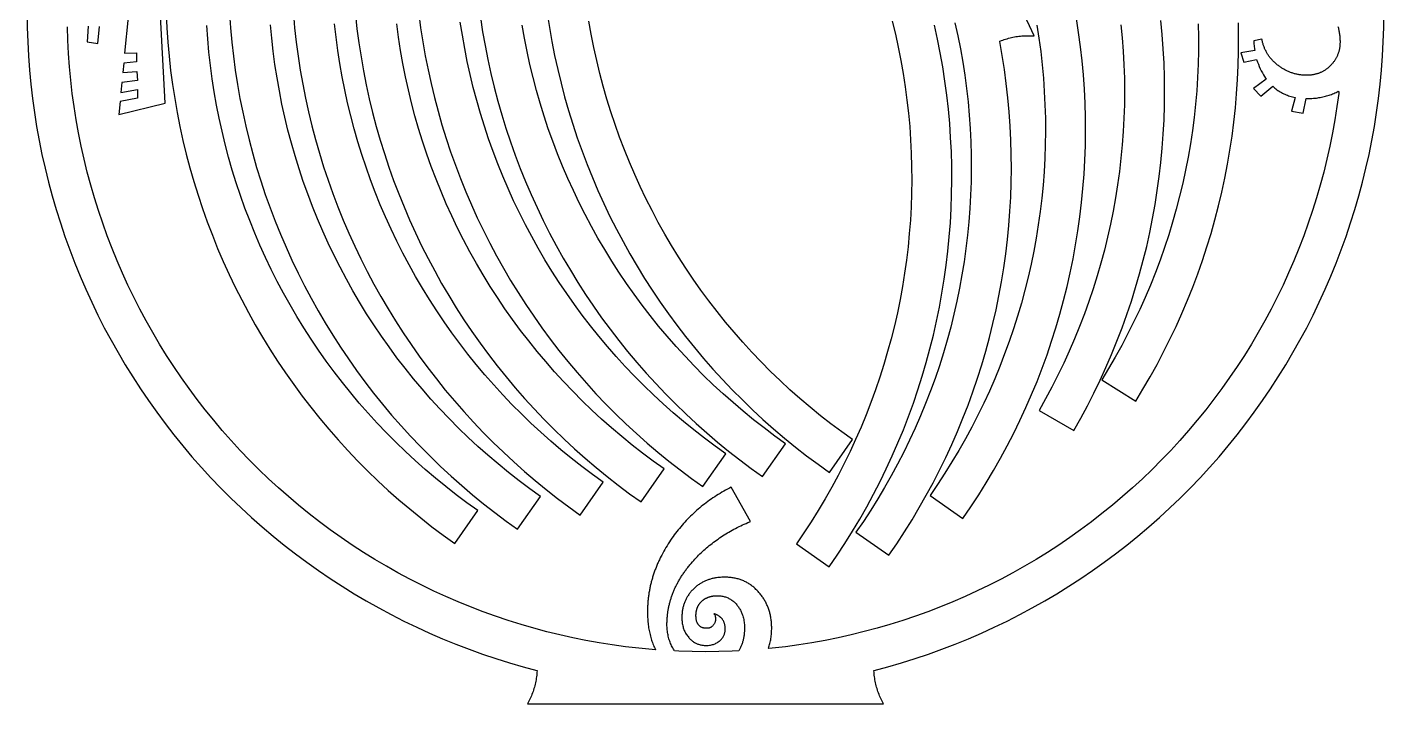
# Model space of a CAD drawing. Extents: x 1.4 to 96.9, y 3.4 to 99.8.
# Drawn here: x 1.4 to 96.9, y 3.4 to 51.1 of the extents above; entities that cross this region are included whole.
import ezdxf

# ---------------------------------------------------------------- set-up
doc = ezdxf.new("R2010")
doc.units = 0
doc.layers.add('Calque_1', color=7, linetype='CONTINUOUS')

msp = doc.modelspace()

# ---------------------------------------------------------------- linework, layer by layer
at = {"layer": 'Calque_1', "color": 7}
for points in [[(66.740811, 51.369972), (66.942854, 50.451197), (67.125593, 49.528424), (67.288881, 48.60195), (67.432801, 47.672307), (67.557167, 46.7398), (67.662072, 45.80495), (67.747343, 44.868105), (67.813095, 43.92975), (67.858897, 42.9901), (67.885143, 42.049704), (67.89186, 41.109066), (67.878652, 40.168422), (67.845889, 39.228278), (67.793413, 38.289051), (67.721062, 37.351026), (67.629205, 36.414745), (67.517944, 35.480711), (67.387129, 34.549197), (67.236617, 33.620522), (67.066758, 32.695251), (66.877712, 31.773764), (66.669293, 30.856427), (66.441608, 29.943658), (66.195098, 29.035893), (65.929273, 28.133453), (65.644928, 27.236678), (65.341813, 26.346112), (65.020063, 25.462118), (64.679824, 24.585068), (64.32121, 23.715329), (63.944762, 22.853146), (63.550092, 21.999303), (63.137802, 21.153734), (62.707808, 20.317046), (62.260297, 19.489619), (61.795668, 18.67164), (61.314025, 17.863488), (60.815474, 17.065818), (60.300322, 16.278794), (59.776893, 15.514042), (62.087444, 13.894112), (62.087444, 13.894112), (62.644345, 14.707448), (63.191816, 15.544107), (63.721691, 16.391863), (64.233569, 17.250863), (64.727463, 18.12015), (65.203056, 18.999605), (65.660036, 19.888743), (66.09822, 20.787486), (66.517579, 21.695217), (66.918112, 22.611268), (67.299182, 23.535689), (67.660746, 24.467844), (68.0027, 25.407345), (68.32488, 26.353836), (68.627176, 27.306949), (68.90917, 28.266129), (69.171399, 29.231047), (69.413439, 30.201191), (69.634899, 31.176054), (69.835875, 32.15545), (70.016297, 33.138839), (70.176325, 34.125883), (70.315368, 35.115916), (70.433768, 36.108743), (70.53151, 37.103873), (70.608187, 38.100749), (70.663971, 39.099006), (70.698786, 40.098171), (70.712756, 41.097907), (70.705842, 42.097772), (70.67793, 43.097195), (70.628936, 44.095759), (70.559289, 45.093203), (70.468665, 46.088931), (70.357235, 47.082511), (70.224898, 48.073509), (70.072083, 49.06167), (69.898491, 50.046321), (69.895951, 50.061561), (69.910542, 50.067347), (70.009044, 50.107202), (70.108547, 50.144904), (70.20875, 50.180461), (70.309799, 50.214162), (70.4113, 50.245593), (70.51371, 50.275099), (70.616558, 50.302333), (70.719792, 50.327367), (70.823763, 50.35017), (70.928089, 50.370857), (71.033107, 50.389371), (71.13824, 50.405627), (71.2435, 50.419653), (71.349387, 50.431761), (71.455178, 50.4413), (71.561342, 50.448637), (71.667601, 50.453802), (71.773968, 50.456794), (71.880417, 50.45764), (71.986688, 50.456229), (72.093034, 50.452532), (72.199469, 50.446662), (72.305426, 50.438534), (72.305426, 50.438534), (61.711295, 73.157697)], [(8.548515, 51.766121), (8.299595, 49.224707), (9.145697, 49.247567), (9.145697, 48.619902), (8.245126, 48.52056), (8.183037, 47.862136), (9.16884, 47.938618), (9.21456, 47.310956), (8.105144, 47.173231), (8.050957, 46.469087), (9.21456, 46.668054), (9.21456, 46.063251), (7.988586, 45.833805), (7.903073, 44.922791), (11.154273, 45.708498), (10.45662, 58.885736)], [(1.448086, 52.02968), (1.458528, 51.029905), (1.489855, 50.030565), (1.542348, 49.032113), (1.615444, 48.034966), (1.709706, 47.039568), (1.824571, 46.046372), (1.96032, 45.055772), (2.116671, 44.068251), (2.293624, 43.084226), (2.49118, 42.104125), (2.709337, 41.12837), (2.947815, 40.157413), (3.206613, 39.191648), (3.485731, 38.2315), (3.784604, 37.27742), (4.103515, 36.32983), (4.442182, 35.389099), (4.800604, 34.455677), (5.178217, 33.52996), (5.575304, 32.612371), (5.991582, 31.703277), (6.426768, 30.803101), (6.880582, 29.912266), (7.353022, 29.031112), (7.843806, 28.160033), (8.352935, 27.299453), (8.879844, 26.449682), (9.424251, 25.611171), (9.986437, 24.784232), (10.565557, 23.969231), (11.161611, 23.166534), (11.774315, 22.376594), (12.403671, 21.599636), (13.049113, 20.835943), (13.710077, 20.085796), (14.386846, 19.349761), (15.078855, 18.628119), (15.785822, 17.921152), (16.507464, 17.229143), (17.2435, 16.552374), (17.993646, 15.89141), (18.75734, 15.245968), (19.534297, 14.616601), (20.324237, 14.003896), (21.126934, 13.407843), (21.941935, 12.828723), (22.768874, 12.266536), (23.607385, 11.72213), (24.457156, 11.195221), (25.317736, 10.686092), (26.188815, 10.195307), (27.069969, 9.722867), (27.960804, 9.269054), (28.860979, 8.833867), (29.770073, 8.41759), (30.687662, 8.020503), (31.613379, 7.64289), (32.546801, 7.284467), (33.487532, 6.945801), (34.435121, 6.62689), (35.389202, 6.328016), (36.34935, 6.048898), (37.315115, 5.790101), (37.330072, 5.786432), (37.329508, 5.77091), (37.323948, 5.664794), (37.316159, 5.558678), (37.30614, 5.452845), (37.29392, 5.347012), (37.27947, 5.241743), (37.262819, 5.136474), (37.243995, 5.03177), (37.222969, 4.92763), (37.199742, 4.823772), (37.17437, 4.720478), (37.146825, 4.617467), (37.117164, 4.515303), (37.085329, 4.413985), (37.051406, 4.31295), (37.015366, 4.213043), (36.977238, 4.113701), (36.937021, 4.015205), (36.894773, 3.917556), (36.850492, 3.820754), (36.804179, 3.725081), (36.755891, 3.630254), (36.705599, 3.536274), (36.653388, 3.443705), (36.653388, 3.443705), (61.721213, 3.443705), (61.721213, 3.443705), (61.669001, 3.536274), (61.618709, 3.630254), (61.570421, 3.725081), (61.524109, 3.820754), (61.479828, 3.917556), (61.437579, 4.015205), (61.397363, 4.113701), (61.359234, 4.213043), (61.323195, 4.31295), (61.289271, 4.413985), (61.257437, 4.515303), (61.227775, 4.617467), (61.20023, 4.720478), (61.174859, 4.823772), (61.151632, 4.92763), (61.130606, 5.03177), (61.111782, 5.136474), (61.095131, 5.241743), (61.080681, 5.347012), (61.068461, 5.452845), (61.058442, 5.558678), (61.050653, 5.664794), (61.045093, 5.77091), (61.044528, 5.786432), (61.059486, 5.790101), (62.025251, 6.048898), (62.985399, 6.328016), (63.939479, 6.62689), (64.887069, 6.945801), (65.8278, 7.284467), (66.761222, 7.64289), (67.686939, 8.020503), (68.604528, 8.41759), (69.513622, 8.833867), (70.413798, 9.269054), (71.304633, 9.722867), (72.185787, 10.195307), (73.056866, 10.686092), (73.917446, 11.195221), (74.767217, 11.72213), (75.605727, 12.266536), (76.432667, 12.828723), (77.247668, 13.407843), (78.050365, 14.003896), (78.840305, 14.616601), (79.617262, 15.245968), (80.380956, 15.89141), (81.131102, 16.552374), (81.867138, 17.229143), (82.58878, 17.921152), (83.295747, 18.628119), (83.987756, 19.349761), (84.664525, 20.085796), (85.325489, 20.835943), (85.970931, 21.599636), (86.600287, 22.376594), (87.212991, 23.166534), (87.809045, 23.969231), (88.388165, 24.784232), (88.950351, 25.611171), (89.494758, 26.449682), (90.021667, 27.299453), (90.530796, 28.160033), (91.02158, 29.031112), (91.49402, 29.912266), (91.947833, 30.803101), (92.38302, 31.703277), (92.799298, 32.612371), (93.196385, 33.52996), (93.573998, 34.455677), (93.93242, 35.389099), (94.271087, 36.32983), (94.589998, 37.27742), (94.888871, 38.2315), (95.167989, 39.191648), (95.426787, 40.157413), (95.665265, 41.12837), (95.883422, 42.104125), (96.080978, 43.084226), (96.257931, 44.068251), (96.414282, 45.055772), (96.550031, 46.046372), (96.664896, 47.039568), (96.759158, 48.034966), (96.832253, 49.032113), (96.884747, 50.030565), (96.916073, 51.029905), (96.926516, 52.02968)], [(11.2257, 51.999832), (11.274683, 51.001265), (11.34433, 50.003824), (11.434964, 49.008102), (11.546403, 48.014519), (11.678735, 47.023515), (11.83155, 46.035368), (12.005145, 45.050717), (12.199354, 44.069938), (12.414008, 43.093421), (12.649176, 42.121657), (12.904682, 41.155037), (13.180314, 40.19396), (13.475934, 39.238796), (13.791578, 38.29012), (14.126831, 37.348147), (14.481991, 36.413523), (14.85638, 35.48644), (15.250323, 34.567494), (15.663401, 33.657022), (15.663401, 33.657022), (16.095392, 32.755331), (16.54613, 31.862856), (17.015653, 30.98013), (17.503325, 30.107307), (18.009422, 29.245003), (18.533251, 28.393374), (19.074915, 27.552967), (19.633977, 26.724061), (20.210223, 25.906997), (20.803475, 25.10226), (21.413552, 24.310085), (22.04001, 23.530844), (22.682745, 22.765003), (23.341494, 22.012756), (24.015572, 21.27437), (24.705064, 20.550348), (25.409579, 19.840884), (26.128908, 19.146414), (26.86237, 18.466998), (27.610036, 17.803211), (28.371602, 17.155305), (29.146345, 16.523263), (29.934126, 15.907688), (30.734694, 15.308759), (31.536335, 14.735049), (33.155032, 17.046859), (32.401502, 17.58614), (31.648284, 18.149712), (30.907039, 18.728889), (30.177971, 19.323446), (29.461722, 19.933207), (28.75819, 20.557737), (28.067823, 21.196849), (27.39124, 21.850388), (26.728416, 22.517914), (26.079712, 23.199187), (25.445326, 23.893866), (24.825653, 24.601662), (24.220885, 25.322238), (23.631461, 26.055383), (23.057508, 26.800718), (22.499225, 27.557892), (21.957048, 28.326637), (21.43085, 29.106474), (20.92134, 29.897249), (20.428456, 30.698512), (19.952328, 31.50987), (19.493417, 32.33104), (19.051882, 33.161697), (18.627647, 34.001342), (18.221155, 34.84971), (17.832556, 35.706427), (17.462048, 36.571102), (17.109529, 37.443273), (16.775439, 38.322661), (16.459953, 39.208929), (16.162968, 40.101535), (15.884692, 41.000134), (15.625542, 41.904495), (15.385171, 42.81399), (15.164008, 43.728345), (14.961974, 44.647117), (14.779236, 45.569896), (14.615949, 46.496364), (14.472053, 47.426018), (14.347679, 48.358517), (14.242769, 49.293358), (14.157481, 50.230197), (14.091721, 51.168575)], [(15.693539, 51.99907), (15.763186, 51.001629), (15.85382, 50.005907), (15.965259, 49.012324), (16.097591, 48.02132), (16.250406, 47.033173), (16.424002, 46.048522), (16.61821, 45.067743), (16.832864, 44.091226), (17.068032, 43.119462), (17.323538, 42.152842), (17.59917, 41.191766), (17.894791, 40.236601), (18.210434, 39.287925), (18.545687, 38.345952), (18.900847, 37.411328), (19.275236, 36.484245), (19.669179, 35.565299), (20.082257, 34.654827), (20.082257, 34.654827), (20.514248, 33.753136), (20.964986, 32.860661), (21.434509, 31.977935), (21.922181, 31.105112), (22.428278, 30.242808), (22.952107, 29.39118), (23.493771, 28.550773), (24.052833, 27.721866), (24.629079, 26.904802), (25.222331, 26.100065), (25.832408, 25.30789), (26.458866, 24.528649), (27.101601, 23.762808), (27.76035, 23.010561), (28.434428, 22.272175), (29.123919, 21.548153), (29.828436, 20.838689), (30.547764, 20.144219), (31.281226, 19.464803), (32.028892, 18.801016), (32.790457, 18.15311), (33.5652, 17.521068), (34.352981, 16.905493), (35.153549, 16.306564), (35.95519, 15.732852), (37.573887, 18.044664), (36.820356, 18.583945), (36.067139, 19.147518), (35.325894, 19.726694), (34.596826, 20.321252), (33.880577, 20.931012), (33.177045, 21.555542), (32.486679, 22.194654), (31.810096, 22.848193), (31.147272, 23.515719), (30.498567, 24.196992), (29.864183, 24.891671), (29.24451, 25.599468), (28.639742, 26.320043), (28.050317, 27.053189), (27.476364, 27.798523), (26.918081, 28.555697), (26.375904, 29.324442), (25.849706, 30.104279), (25.340196, 30.895054), (24.847312, 31.696317), (24.371184, 32.507675), (23.912273, 33.328846), (23.470738, 34.159502), (23.046503, 34.999147), (22.640011, 35.847515), (22.251412, 36.704232), (21.880904, 37.568907), (21.528386, 38.441078), (21.194295, 39.320466), (20.878809, 40.206734), (20.581824, 41.099341), (20.303548, 41.997939), (20.044398, 42.9023), (19.804027, 43.811795), (19.582864, 44.72615), (19.38083, 45.644922), (19.198092, 46.567701), (19.034805, 47.494169), (18.890909, 48.423823), (18.766535, 49.356322), (18.661625, 50.291163), (18.576337, 51.228003)], [(20.182042, 51.999434), (20.272676, 51.003712), (20.384115, 50.010129), (20.516447, 49.019125), (20.669262, 48.030978), (20.842858, 47.046327), (21.037066, 46.065549), (21.25172, 45.089031), (21.486888, 44.117267), (21.742394, 43.150647), (22.018026, 42.189571), (22.313647, 41.234406), (22.62929, 40.285731), (22.964543, 39.343757), (23.319703, 38.409133), (23.694093, 37.48205), (24.088035, 36.563104), (24.501113, 35.652632), (24.501113, 35.652632), (24.933104, 34.750941), (25.383842, 33.858467), (25.853365, 32.97574), (26.341037, 32.102917), (26.847134, 31.240613), (27.370963, 30.388985), (27.912628, 29.548578), (28.47169, 28.719671), (29.047934, 27.902607), (29.641188, 27.09787), (30.251265, 26.305695), (30.877722, 25.526454), (31.520457, 24.760613), (32.179206, 24.008366), (32.853283, 23.26998), (33.542774, 22.545959), (34.247291, 21.836494), (34.966619, 21.142024), (35.700081, 20.462608), (36.447747, 19.798822), (37.209312, 19.150916), (37.984055, 18.518873), (38.771836, 17.903299), (39.572404, 17.304369), (40.374045, 16.730657), (41.992742, 19.042469), (41.239211, 19.58175), (40.485994, 20.145323), (39.744749, 20.724499), (39.015681, 21.319057), (38.299432, 21.928818), (37.5959, 22.553347), (36.905534, 23.192459), (36.228951, 23.845998), (35.566127, 24.513524), (34.917422, 25.194798), (34.283038, 25.889476), (33.663365, 26.597273), (33.058597, 27.317848), (32.469173, 28.050994), (31.89522, 28.796328), (31.336937, 29.553502), (30.79476, 30.322248), (30.268562, 31.102084), (29.759052, 31.892859), (29.266168, 32.694122), (28.790039, 33.50548), (28.331129, 34.326651), (27.889594, 35.157307), (27.46536, 35.996952), (27.058867, 36.84532), (26.670268, 37.702037), (26.29976, 38.566712), (25.947242, 39.438883), (25.613151, 40.318271), (25.297665, 41.204539), (25.00068, 42.097146), (24.722404, 42.995744), (24.463254, 43.900105), (24.222883, 44.8096), (24.00172, 45.723955), (23.799686, 46.642727), (23.616949, 47.565506), (23.453661, 48.491974), (23.309765, 49.421628), (23.185391, 50.354127), (23.080481, 51.288968)], [(24.548988, 51.930248), (24.660427, 50.936665), (24.792759, 49.945661), (24.945575, 48.957514), (25.11917, 47.972863), (25.313378, 46.992084), (25.528032, 46.015567), (25.763201, 45.043803), (26.018706, 44.077183), (26.294338, 43.116106), (26.589959, 42.160942), (26.905602, 41.212266), (27.240856, 40.270293), (27.596015, 39.335669), (27.970406, 38.408586), (28.364349, 37.489639), (28.777427, 36.579168), (28.777427, 36.579168), (29.209419, 35.677476), (29.660156, 34.785002), (30.129678, 33.902276), (30.617349, 33.029453), (31.123447, 32.167148), (31.647277, 31.31552), (32.18894, 30.475113), (32.748003, 29.646207), (33.324247, 28.829142), (33.917501, 28.024406), (34.527577, 27.23223), (35.154035, 26.452989), (35.79677, 25.687148), (36.455519, 24.934902), (37.129596, 24.196515), (37.819087, 23.472494), (38.523604, 22.76303), (39.242932, 22.06856), (39.976394, 21.389144), (40.72406, 20.725357), (41.485625, 20.077451), (42.260368, 19.445409), (43.048149, 18.829834), (43.848717, 18.230905), (44.650358, 17.657192), (46.269055, 19.969004), (45.515524, 20.508286), (44.762307, 21.071858), (44.021062, 21.651035), (43.291994, 22.245592), (42.575745, 22.855353), (41.872213, 23.479883), (41.181847, 24.118995), (40.505264, 24.772534), (39.84244, 25.44006), (39.193735, 26.121333), (38.559351, 26.816012), (37.939678, 27.523808), (37.33491, 28.244384), (36.745486, 28.977529), (36.171533, 29.722864), (35.61325, 30.480038), (35.071073, 31.248783), (34.544875, 32.02862), (34.035365, 32.819395), (33.542481, 33.620658), (33.066352, 34.432016), (32.607442, 35.253186), (32.165908, 36.083842), (31.741672, 36.923487), (31.335178, 37.771856), (30.946581, 38.628573), (30.576074, 39.493248), (30.223556, 40.365419), (29.889464, 41.244806), (29.573979, 42.131074), (29.276994, 43.023681), (28.998717, 43.92228), (28.739567, 44.826641), (28.499195, 45.736136), (28.278034, 46.650491), (28.075999, 47.569262), (27.893261, 48.492042), (27.729974, 49.418509), (27.586078, 50.348164), (27.461704, 51.280662)], [(29.008016, 52.005742), (29.140348, 51.014739), (29.293165, 50.026591), (29.46676, 49.04194), (29.660969, 48.061162), (29.875621, 47.084645), (30.110788, 46.11288), (30.366295, 45.14626), (30.641928, 44.185184), (30.937547, 43.23002), (31.25319, 42.281344), (31.588445, 41.339371), (31.943604, 40.404747), (32.317995, 39.477663), (32.711938, 38.558717), (33.125009, 37.648245), (33.125009, 37.648245), (33.557001, 36.746554), (34.007738, 35.85408), (34.47726, 34.971354), (34.964932, 34.09853), (35.471029, 33.236226), (35.994859, 32.384598), (36.536523, 31.544191), (37.095585, 30.715284), (37.671829, 29.89822), (38.265083, 29.093483), (38.87516, 28.301308), (39.501617, 27.522067), (40.144353, 26.756226), (40.803102, 26.003979), (41.477178, 25.265593), (42.16667, 24.541572), (42.871187, 23.832107), (43.590515, 23.137637), (44.323976, 22.458221), (45.071642, 21.794435), (45.833208, 21.146529), (46.60795, 20.514486), (47.395731, 19.898912), (48.1963, 19.299982), (48.997941, 18.72627), (50.616637, 21.038082), (49.863107, 21.577363), (49.10989, 22.140936), (48.368644, 22.720112), (47.639577, 23.31467), (46.923328, 23.924431), (46.219796, 24.54896), (45.529429, 25.188072), (44.852847, 25.841611), (44.190023, 26.509137), (43.541318, 27.190411), (42.906933, 27.885089), (42.287261, 28.592886), (41.682492, 29.313461), (41.093068, 30.046607), (40.519116, 30.791942), (39.960832, 31.549116), (39.418655, 32.317861), (38.892457, 33.097697), (38.382948, 33.888472), (37.890063, 34.689735), (37.413935, 35.501093), (36.955024, 36.322264), (36.513491, 37.15292), (36.089254, 37.992565), (35.682761, 38.840933), (35.294164, 39.69765), (34.923657, 40.562325), (34.571138, 41.434496), (34.237047, 42.313884), (33.921562, 43.200152), (33.624576, 44.092759), (33.3463, 44.991357), (33.087149, 45.895719), (32.846778, 46.805214), (32.625617, 47.719568), (32.423583, 48.63834), (32.240844, 49.561119), (32.077558, 50.487587), (31.933662, 51.417241)], [(33.345388, 51.727454), (33.498206, 50.739307), (33.671801, 49.754656), (33.866009, 48.773877), (34.080662, 47.79736), (34.315829, 46.825596), (34.571336, 45.858976), (34.846968, 44.897899), (35.142588, 43.942735), (35.458231, 42.994059), (35.793485, 42.052086), (36.148645, 41.117462), (36.523035, 40.190379), (36.916978, 39.271432), (37.33005, 38.360961), (37.33005, 38.360961), (37.762042, 37.459269), (38.212779, 36.566795), (38.682301, 35.684069), (39.169972, 34.811246), (39.67607, 33.948941), (40.1999, 33.097313), (40.741563, 32.256906), (41.300626, 31.428), (41.87687, 30.610936), (42.470124, 29.806199), (43.080201, 29.014023), (43.706658, 28.234782), (44.349393, 27.468941), (45.008142, 26.716695), (45.682219, 25.978309), (46.37171, 25.254287), (47.076227, 24.544823), (47.795555, 23.850353), (48.529017, 23.170937), (49.276683, 22.50715), (50.038248, 21.859244), (50.812991, 21.227202), (51.600772, 20.611627), (52.40134, 20.012698), (53.202981, 19.438985), (54.821678, 21.750797), (54.068147, 22.290079), (53.31493, 22.853651), (52.573685, 23.432828), (51.844617, 24.027385), (51.128368, 24.637146), (50.424836, 25.261676), (49.73447, 25.900788), (49.057887, 26.554327), (48.395063, 27.221853), (47.746358, 27.903126), (47.111974, 28.597805), (46.492301, 29.305601), (45.887533, 30.026177), (45.298109, 30.759322), (44.724156, 31.504657), (44.165873, 32.261831), (43.623696, 33.030576), (43.097498, 33.810413), (42.587988, 34.601188), (42.095104, 35.402451), (41.618975, 36.213809), (41.160065, 37.034979), (40.718531, 37.865636), (40.294295, 38.705281), (39.887802, 39.553649), (39.499204, 40.410366), (39.128697, 41.275041), (38.776179, 42.147212), (38.442087, 43.026599), (38.126602, 43.912868), (37.829617, 44.805474), (37.55134, 45.704073), (37.29219, 46.608434), (37.051818, 47.517929), (36.830658, 48.432284), (36.628623, 49.351056), (36.445884, 50.273835), (36.282599, 51.200303)], [(38.049333, 52.012541), (38.20215, 51.024393), (38.375745, 50.039743), (38.569954, 49.058964), (38.784606, 48.082447), (39.019774, 47.110682), (39.275281, 46.144063), (39.550913, 45.182986), (39.846532, 44.227822), (40.162175, 43.279146), (40.49743, 42.337173), (40.85259, 41.402549), (41.22698, 40.475466), (41.620923, 39.556519), (42.033994, 38.646048), (42.033994, 38.646048), (42.465986, 37.744356), (42.916723, 36.851882), (43.386245, 35.969156), (43.873917, 35.096333), (44.380015, 34.234028), (44.903844, 33.3824), (45.445508, 32.541993), (46.00457, 31.713087), (46.580814, 30.896022), (47.174068, 30.091285), (47.784145, 29.29911), (48.410602, 28.519869), (49.053338, 27.754028), (49.712087, 27.001782), (50.386163, 26.263395), (51.075655, 25.539374), (51.780172, 24.82991), (52.4995, 24.13544), (53.232962, 23.456024), (53.980628, 22.792237), (54.742193, 22.144331), (55.516935, 21.512289), (56.304716, 20.896714), (57.105285, 20.297785), (57.906926, 19.724072), (59.525622, 22.035884), (58.772092, 22.575166), (58.018875, 23.138738), (57.277629, 23.717915), (56.548562, 24.312472), (55.832313, 24.922233), (55.128781, 25.546763), (54.438415, 26.185875), (53.761832, 26.839414), (53.099008, 27.50694), (52.450303, 28.188213), (51.815918, 28.882892), (51.196246, 29.590688), (50.591477, 30.311263), (50.002053, 31.044409), (49.428101, 31.789744), (48.869817, 32.546918), (48.32764, 33.315663), (47.801443, 34.095499), (47.291933, 34.886275), (46.799048, 35.687538), (46.32292, 36.498895), (45.86401, 37.320066), (45.422476, 38.150722), (44.998239, 38.990367), (44.591746, 39.838736), (44.203149, 40.695452), (43.832642, 41.560128), (43.480124, 42.432299), (43.146032, 43.311686), (42.830547, 44.197954), (42.533562, 45.090561), (42.255285, 45.989159), (41.996134, 46.893521), (41.755763, 47.803016), (41.534602, 48.717371), (41.332568, 49.636142), (41.149829, 50.558921), (40.986543, 51.485389)], [(72.507599, 51.201183), (72.651493, 50.271526), (72.77586, 49.339016), (72.880765, 48.404172), (72.966044, 47.467341), (73.031821, 46.528974), (73.077626, 45.589321), (73.103844, 44.64892), (73.110561, 43.708296), (73.097353, 42.767638), (73.064601, 41.827511), (73.012119, 40.888269), (72.939772, 39.950247), (72.847914, 39.013984), (72.736656, 38.079947), (72.605844, 37.148421), (72.455329, 36.219744), (72.285479, 35.294489), (72.096427, 34.373), (71.888006, 33.455651), (71.660317, 32.542882), (71.413785, 31.635134), (71.147957, 30.732683), (70.86361, 29.835919), (70.560492, 28.94535), (70.238741, 28.061357), (69.898497, 27.184309), (69.539886, 26.314562), (69.163449, 25.452393), (68.768778, 24.598535), (68.356488, 23.752975), (67.926478, 22.916276), (67.478981, 22.088855), (67.014347, 21.270884), (66.532698, 20.46273), (66.03415, 19.66506), (65.519004, 18.878026), (64.995555, 18.113278), (67.308324, 16.494967), (67.308324, 16.494967), (67.865219, 17.308304), (68.412699, 18.14498), (68.94256, 18.99275), (69.454432, 19.851744), (69.948338, 20.721036), (70.423916, 21.600475), (70.880896, 22.489624), (71.319077, 23.388372), (71.738434, 24.296098), (72.138952, 25.212174), (72.520008, 26.136596), (72.881569, 27.06875), (73.223526, 28.008257), (73.545731, 28.954734), (73.848031, 29.90783), (74.130027, 30.86703), (74.392257, 31.831936), (74.634293, 32.802081), (74.855745, 33.776961), (75.056723, 34.756348), (75.237142, 35.73974), (75.397171, 36.72679), (75.536199, 37.716814), (75.654614, 38.709649), (75.752328, 39.704765), (75.829005, 40.701647), (75.884797, 41.699907), (75.919609, 42.699061), (75.933579, 43.69883), (75.926665, 44.698665), (75.898753, 45.698107), (75.849762, 46.696662), (75.780118, 47.69412), (75.689488, 48.689834), (75.578061, 49.683423), (75.445716, 50.674412), (75.292915, 51.662577)], [(93.686726, 51.112955), (93.705353, 51.051588), (93.72285, 50.989245), (93.739219, 50.92592), (93.754177, 50.861613), (93.768006, 50.796324), (93.780706, 50.730053), (93.792277, 50.662805), (93.802437, 50.594569), (93.811468, 50.525357), (93.81937, 50.455165), (93.825862, 50.383989), (93.831224, 50.31183), (93.835457, 50.238695), (93.838562, 50.164578), (93.840255, 50.089476), (93.840819, 50.013394), (93.840537, 49.961624), (93.839126, 49.910279), (93.836586, 49.859366), (93.833482, 49.808876), (93.829248, 49.758819), (93.824168, 49.709193), (93.817959, 49.659993), (93.810904, 49.611222), (93.803002, 49.562883), (93.79397, 49.514973), (93.784375, 49.467489), (93.773368, 49.420437), (93.761797, 49.373817), (93.749097, 49.327623), (93.73555, 49.281855), (93.720875, 49.236521), (93.705635, 49.19162), (93.689266, 49.147141), (93.671768, 49.103087), (93.653424, 49.059483), (93.634233, 49.016275), (93.614195, 48.973518), (93.593028, 48.931185), (93.571015, 48.889275), (93.548155, 48.847817), (93.524166, 48.806781), (93.49933, 48.766141), (93.473648, 48.725981), (93.446837, 48.686216), (93.419179, 48.646874), (93.390675, 48.607984), (93.361324, 48.569517), (93.330844, 48.531474), (93.299235, 48.493882), (93.267062, 48.456685), (93.233759, 48.419939), (93.19961, 48.383617), (93.164333, 48.347719), (93.128773, 48.312526), (93.092366, 48.278264), (93.055677, 48.244962), (93.018706, 48.212563), (92.98117, 48.181123), (92.94307, 48.150643), (92.904688, 48.121066), (92.866024, 48.092449), (92.826513, 48.064763), (92.787002, 48.038008), (92.746926, 48.012213), (92.706286, 47.987321), (92.665364, 47.963389), (92.623877, 47.940387), (92.582108, 47.918346), (92.539775, 47.897236), (92.497159, 47.877057), (92.453979, 47.857809), (92.410517, 47.839521), (92.36649, 47.822136), (92.322182, 47.805711), (92.277308, 47.790245), (92.232153, 47.775683), (92.186433, 47.762079), (92.14043, 47.749408), (92.093864, 47.737667), (92.046733, 47.726886), (91.999319, 47.717037), (91.951624, 47.708119), (91.903364, 47.700132), (91.854539, 47.693104), (91.805433, 47.687008), (91.756044, 47.681844), (91.70609, 47.67761), (91.655573, 47.674337), (91.604773, 47.672079), (91.55369, 47.670668), (91.501762, 47.670103), (91.442213, 47.670668), (91.382664, 47.672079), (91.323679, 47.674619), (91.264977, 47.678118), (91.206275, 47.682606), (91.148137, 47.688109), (91.090282, 47.6946), (91.03299, 47.702079), (90.975699, 47.710574), (90.91869, 47.720057), (90.862246, 47.730555), (90.805802, 47.742042), (90.749922, 47.754516), (90.694324, 47.768006), (90.638726, 47.782484), (90.583693, 47.797978), (90.528942, 47.81446), (90.474755, 47.831929), (90.420568, 47.850415), (90.366664, 47.869888), (90.313324, 47.890349), (90.259984, 47.911827), (90.207208, 47.934291), (90.154715, 47.957772), (90.102504, 47.982241), (90.050575, 48.007697), (89.998928, 48.03417), (89.947564, 48.06163), (89.896764, 48.090106), (89.845964, 48.11957), (89.795728, 48.150022), (89.745493, 48.18149), (89.695822, 48.213945), (89.646433, 48.247389), (89.597326, 48.281848), (89.548502, 48.317295), (89.499959, 48.353758), (89.451699, 48.391209), (89.404286, 48.429422), (89.357719, 48.468171), (89.312282, 48.507457), (89.26769, 48.547278), (89.223946, 48.587608), (89.181613, 48.628473), (89.139844, 48.669875), (89.099204, 48.711814), (89.059693, 48.754288), (89.021028, 48.797299), (88.983493, 48.840817), (88.946804, 48.884872), (88.911244, 48.929463), (88.87653, 48.974591), (88.842664, 49.020254), (88.809926, 49.066426), (88.778317, 49.113134), (88.747555, 49.160406), (88.717922, 49.208175), (88.689135, 49.256483), (88.661477, 49.305327), (88.634666, 49.354699), (88.608984, 49.404602), (88.584148, 49.455037), (88.560442, 49.506004), (88.537582, 49.557498), (88.515568, 49.609529), (88.494966, 49.662087), (88.474928, 49.715181), (88.456302, 49.768804), (88.438239, 49.822956), (88.421588, 49.877643), (88.405502, 49.932859), (88.390544, 49.988607), (88.376715, 50.044885), (88.363733, 50.101696), (88.351879, 50.159035), (88.340873, 50.216908), (87.771913, 50.099503), (87.778404, 49.904084), (87.796466, 49.717549), (87.827793, 49.522136), (87.848395, 49.424428), (86.868519, 49.240416), (87.067486, 48.603723), (87.962977, 48.787731), (88.030146, 48.60186), (88.093082, 48.441671), (88.159122, 48.286223), (88.227984, 48.135544), (88.29995, 47.989635), (88.375022, 47.848468), (88.453197, 47.712041), (88.534195, 47.580385), (88.607855, 47.469076), (88.650753, 47.4071), (87.756673, 46.739927), (88.276244, 46.195238), (89.101744, 46.893174), (89.173428, 46.829815), (89.246242, 46.768939), (89.320466, 46.710519), (89.396102, 46.654555), (89.472866, 46.601045), (89.551042, 46.55002), (89.630628, 46.501449), (89.711626, 46.455362), (89.794035, 46.411703), (89.877573, 46.370555), (89.962239, 46.332031), (90.048035, 46.296104), (90.134677, 46.26283), (90.222448, 46.232181), (90.311066, 46.204185), (90.400813, 46.178813), (90.491688, 46.156066), (90.583693, 46.135943), (90.676262, 46.118474), (90.423955, 45.153556), (91.241835, 45.000591), (91.463379, 46.026469), (91.596306, 46.02788), (91.727539, 46.032198), (91.857362, 46.039423), (91.98549, 46.049499), (92.080599, 46.058981), (92.175144, 46.070044), (92.268559, 46.082744), (92.361128, 46.097081), (92.45285, 46.113027), (92.543726, 46.130609), (92.633755, 46.1498), (92.722937, 46.1706), (92.81099, 46.193037), (92.898197, 46.217082), (92.984557, 46.242764), (93.069788, 46.270083), (93.154173, 46.298983), (93.23771, 46.329548), (93.320119, 46.361693), (93.401682, 46.395503), (93.482115, 46.430894), (93.561702, 46.467949), (93.640442, 46.506586), (93.718053, 46.546859), (93.758975, 46.47636), (93.750226, 46.39999), (93.622662, 45.46798), (93.475342, 44.538822), (93.30883, 43.612964), (93.122846, 42.690803), (92.91767, 41.772734), (92.693304, 40.859181), (92.449746, 39.95051), (92.187279, 39.047145), (91.905904, 38.149452), (91.605902, 37.257856), (91.287273, 36.372751), (90.950299, 35.494503), (90.594699, 34.623537), (90.221037, 33.760163), (89.829595, 32.904832), (89.42009, 32.057883), (88.993088, 31.219683), (88.548588, 30.390627), (88.08659, 29.571054), (87.607659, 28.76133), (87.112077, 27.961823), (86.599844, 27.172871), (86.070959, 26.394812), (85.525988, 25.628014), (84.965213, 24.872759), (84.388633, 24.129443), (83.79653, 23.398431), (83.18947, 22.679893), (82.56717, 21.974337), (81.930477, 21.281764), (81.27939, 20.602737), (80.614193, 19.937539), (79.935166, 19.286453), (79.242593, 18.649759), (78.537037, 18.027459), (77.818499, 17.420399), (77.087487, 16.828297), (76.34417, 16.251717), (75.588916, 15.690942), (74.822118, 15.145971), (74.044059, 14.61708), (73.255107, 14.104847), (72.4556, 13.609265), (71.645876, 13.130334), (70.826303, 12.668336), (69.997247, 12.223836), (69.159047, 11.796834), (68.312098, 11.387329), (67.456767, 10.995887), (66.593393, 10.622225), (65.722427, 10.266625), (64.844179, 9.929652), (63.959074, 9.611023), (63.067478, 9.31102), (62.169785, 9.029645), (61.26642, 8.767178), (60.357749, 8.52362), (59.444196, 8.299254), (58.526127, 8.094078), (57.603966, 7.908094), (56.678108, 7.741583), (55.748947, 7.594263), (54.816937, 7.466698), (53.882442, 7.358607), (53.606514, 7.33236), (53.618198, 7.364252), (53.645799, 7.445249), (53.671622, 7.527376), (53.695668, 7.610632), (53.717935, 7.695016), (53.738396, 7.780247), (53.757108, 7.866607), (53.774013, 7.954096), (53.789168, 8.042432), (53.802517, 8.131896), (53.814088, 8.222489), (53.823881, 8.314212), (53.831896, 8.407063), (53.838134, 8.50076), (53.842593, 8.595587), (53.845133, 8.691543), (53.845979, 8.788345), (53.845415, 8.865956), (53.843439, 8.94272), (53.840335, 9.01892), (53.835932, 9.094556), (53.830316, 9.169345), (53.82343, 9.243569), (53.815302, 9.317229), (53.805932, 9.390043), (53.795292, 9.462292), (53.783411, 9.533976), (53.770287, 9.604814), (53.755894, 9.675087), (53.740259, 9.744796), (53.723382, 9.81394), (53.705235, 9.882238), (53.685846, 9.949972), (53.665216, 10.016858), (53.643316, 10.08318), (53.620173, 10.148938), (53.595789, 10.214132), (53.570135, 10.278478), (53.54324, 10.342543), (53.515102, 10.406043), (53.485694, 10.468696), (53.455073, 10.531067), (53.423154, 10.592592), (53.390021, 10.653834), (53.355618, 10.714512), (53.319974, 10.774343), (53.283059, 10.833892), (53.244931, 10.892594), (53.205504, 10.951014), (53.164864, 11.008587), (53.122954, 11.065596), (53.079802, 11.122323), (53.035409, 11.178203), (52.989745, 11.2338), (52.94284, 11.288552), (52.893338, 11.343867), (52.843074, 11.397772), (52.792077, 11.450265), (52.740346, 11.501347), (52.68788, 11.550736), (52.634653, 11.598714), (52.580692, 11.64528), (52.525998, 11.690436), (52.470541, 11.733898), (52.414351, 11.776232), (52.357398, 11.816872), (52.29974, 11.855818), (52.24132, 11.893636), (52.182138, 11.92976), (52.122251, 11.964474), (52.061601, 11.997776), (52.000201, 12.029667), (51.93807, 12.059865), (51.875193, 12.088652), (51.811552, 12.116027), (51.747135, 12.141992), (51.681928, 12.166263), (51.615935, 12.189123), (51.549165, 12.210572), (51.481606, 12.230609), (51.413269, 12.249236), (51.344147, 12.266169), (51.274243, 12.281692), (51.203555, 12.295803), (51.132082, 12.30822), (51.059825, 12.319509), (50.986783, 12.329105), (50.912959, 12.337289), (50.838357, 12.34378), (50.762964, 12.34886), (50.686795, 12.352812), (50.609839, 12.355634), (50.532095, 12.355634), (50.43354, 12.355634), (50.336083, 12.351965), (50.239724, 12.346038), (50.144463, 12.337572), (50.050296, 12.326847), (49.957225, 12.313865), (49.895791, 12.303705), (49.834842, 12.292698), (49.774388, 12.280563), (49.714415, 12.267298), (49.654931, 12.252905), (49.595936, 12.237383), (49.537425, 12.221014), (49.479403, 12.203516), (49.421872, 12.185172), (49.364829, 12.165416), (49.308354, 12.144814), (49.252539, 12.123083), (49.197384, 12.100223), (49.142896, 12.076234), (49.089053, 12.051116), (49.035874, 12.024869), (48.983352, 11.997494), (48.931489, 11.969272), (48.880279, 11.939638), (48.829736, 11.909158), (48.779848, 11.877267), (48.730614, 11.844529), (48.682041, 11.810663), (48.634128, 11.775667), (48.58687, 11.739543), (48.540275, 11.702289), (48.494335, 11.663907), (48.449055, 11.624678), (48.40443, 11.584038), (48.359094, 11.54114), (48.314946, 11.497396), (48.271983, 11.453369), (48.230211, 11.408496), (48.189625, 11.363058), (48.150221, 11.317338), (48.112008, 11.270772), (48.074981, 11.22364), (48.039139, 11.175945), (48.004484, 11.127403), (47.971021, 11.078578), (47.938741, 11.029189), (47.907643, 10.978954), (47.877741, 10.928436), (47.849017, 10.877072), (47.821472, 10.825143), (47.79514, 10.772649), (47.769966, 10.719592), (47.746006, 10.665969), (47.723258, 10.611783), (47.701753, 10.556749), (47.68149, 10.501152), (47.66244, 10.444707), (47.644631, 10.387698), (47.628037, 10.330125), (47.612684, 10.271705), (47.598544, 10.21272), (47.585647, 10.152889), (47.573963, 10.092494), (47.563521, 10.031534), (47.55432, 9.969727), (47.546333, 9.907356), (47.53956, 9.844138), (47.534028, 9.780356), (47.52971, 9.716009), (47.526634, 9.650816), (47.524659, 9.585058), (47.524094, 9.497569), (47.525788, 9.414878), (47.529964, 9.333316), (47.536512, 9.252883), (47.545458, 9.17386), (47.556776, 9.096249), (47.570463, 9.019767), (47.58655, 8.944696), (47.605007, 8.870754), (47.625864, 8.798223), (47.649232, 8.72682), (47.668536, 8.674045), (47.696673, 8.6049), (47.727531, 8.537167), (47.752452, 8.487214), (47.788068, 8.421456), (47.826411, 8.357109), (47.867468, 8.294174), (47.911252, 8.232085), (47.957751, 8.171689), (48.009093, 8.109318), (48.049245, 8.06388), (48.090255, 8.020418), (48.132131, 7.978932), (48.174868, 7.93942), (48.218465, 7.901885), (48.262924, 7.866325), (48.308249, 7.832458), (48.354429, 7.800849), (48.401475, 7.770934), (48.449385, 7.743276), (48.498153, 7.717312), (48.547785, 7.693605), (48.598277, 7.671592), (48.64963, 7.651272), (48.70185, 7.633209), (48.75493, 7.61684), (48.808871, 7.602165), (48.863673, 7.589465), (48.919339, 7.57874), (48.975865, 7.569709), (49.033249, 7.562654), (49.091503, 7.557292), (49.150617, 7.553905), (49.210587, 7.551083), (49.300449, 7.551083), (49.382141, 7.556163), (49.461739, 7.564629), (49.539237, 7.576765), (49.614641, 7.592287), (49.687943, 7.61176), (49.7475, 7.630669), (49.806073, 7.6524), (49.863702, 7.676672), (49.920401, 7.704047), (49.976157, 7.733963), (50.030975, 7.7667), (50.084857, 7.80226), (50.148273, 7.848545), (50.192124, 7.884669), (50.233608, 7.92164), (50.272719, 7.959458), (50.309455, 7.998687), (50.34383, 8.038763), (50.375826, 8.079685), (50.405459, 8.121736), (50.432722, 8.164916), (50.457614, 8.208943), (50.480163, 8.254098), (50.50037, 8.3001), (50.518207, 8.346949), (50.533644, 8.394645), (50.546711, 8.443469), (50.557407, 8.492858), (50.565733, 8.543094), (50.57166, 8.594176), (50.575216, 8.646105), (50.576345, 8.69888), (50.57578, 8.743472), (50.574087, 8.787498), (50.571265, 8.830396), (50.567342, 8.872447), (50.56229, 8.913652), (50.556109, 8.954009), (50.5488, 8.99352), (50.540361, 9.032185), (50.530794, 9.06972), (50.520126, 9.106692), (50.508329, 9.142816), (50.495403, 9.177812), (50.481349, 9.21196), (50.466165, 9.245545), (50.449881, 9.278), (50.432439, 9.309609), (50.413897, 9.340372), (50.394227, 9.370287), (50.373427, 9.399356), (50.351526, 9.427578), (50.328553, 9.454954), (50.30448, 9.4812), (50.279334, 9.506883), (50.253115, 9.531436), (50.225825, 9.555425), (50.197441, 9.578285), (50.167977, 9.600298), (50.137433, 9.621747), (50.105812, 9.642067), (50.073108, 9.66154), (50.039321, 9.680167), (50.004458, 9.697947), (49.968511, 9.714598), (49.931487, 9.730685), (49.893378, 9.745925), (49.854194, 9.760036), (49.813927, 9.773583), (49.772581, 9.786), (49.809039, 9.740845), (49.835991, 9.697947), (49.857045, 9.653638), (49.874853, 9.59804), (49.888371, 9.528614), (49.894778, 9.448463), (49.894956, 9.412056), (49.89298, 9.370569), (49.888944, 9.329929), (49.882707, 9.289854), (49.874241, 9.250907), (49.863573, 9.212807), (49.850703, 9.175554), (49.835633, 9.139147), (49.818361, 9.103587), (49.798859, 9.068592), (49.777184, 9.034725), (49.75328, 9.001705), (49.727175, 8.969532), (49.699178, 8.938769), (49.670157, 8.910265), (49.640171, 8.884018), (49.619654, 8.868214), (49.598713, 8.853256), (49.57732, 8.839427), (49.555504, 8.826727), (49.533265, 8.815156), (49.510603, 8.804714), (49.487517, 8.7954), (49.464008, 8.787216), (49.440047, 8.779878), (49.415663, 8.773952), (49.390856, 8.768872), (49.365625, 8.765203), (49.339943, 8.76238), (49.300641, 8.759558), (49.267183, 8.759558), (49.227703, 8.759558), (49.189287, 8.76238), (49.151941, 8.766049), (49.115664, 8.770847), (49.080451, 8.777056), (49.046311, 8.784394), (49.013234, 8.793143), (48.981227, 8.80302), (48.950287, 8.814027), (48.920414, 8.826445), (48.891613, 8.839992), (48.863871, 8.854667), (48.837201, 8.870754), (48.811603, 8.887969), (48.787078, 8.906314), (48.763626, 8.926069), (48.741217, 8.947236), (48.719881, 8.969249), (48.699618, 8.992674), (48.680426, 9.017509), (48.662308, 9.043474), (48.645233, 9.070567), (48.629231, 9.099072), (48.614302, 9.128987), (48.600445, 9.160032), (48.58766, 9.192487), (48.57592, 9.226072), (48.565252, 9.261067), (48.555656, 9.297192), (48.547133, 9.334727), (48.539654, 9.373392), (48.533248, 9.413467), (48.527914, 9.454672), (48.523652, 9.497287), (48.520463, 9.541032), (48.517641, 9.609047), (48.517076, 9.656178), (48.517358, 9.68948), (48.518205, 9.7225), (48.519616, 9.755238), (48.521592, 9.787412), (48.524132, 9.819303), (48.527321, 9.850912), (48.531074, 9.881956), (48.535421, 9.913), (48.540331, 9.94348), (48.545806, 9.973396), (48.551874, 10.003312), (48.558535, 10.032663), (48.56576, 10.061732), (48.573549, 10.090518), (48.581931, 10.11874), (48.590877, 10.14668), (48.600416, 10.174338), (48.61052, 10.201714), (48.621216, 10.228525), (48.632477, 10.255054), (48.64433, 10.2813), (48.656748, 10.307265), (48.669758, 10.332665), (48.683333, 10.357783), (48.697473, 10.382618), (48.712205, 10.407172), (48.727529, 10.43116), (48.743418, 10.454867), (48.759872, 10.478292), (48.776918, 10.501152), (48.794529, 10.524012), (48.812732, 10.546307), (48.8315, 10.568038), (48.85086, 10.589769), (48.870785, 10.610936), (48.891303, 10.63182), (48.912385, 10.652423), (48.93406, 10.67246), (48.956186, 10.692216), (48.978622, 10.711407), (49.001398, 10.730034), (49.024484, 10.748096), (49.047908, 10.765876), (49.071643, 10.783092), (49.095688, 10.79946), (49.120072, 10.815547), (49.144767, 10.831069), (49.1698, 10.846027), (49.195143, 10.860703), (49.220826, 10.874532), (49.246818, 10.887796), (49.27315, 10.900778), (49.299791, 10.913196), (49.326744, 10.925049), (49.354034, 10.936338), (49.381636, 10.947063), (49.409576, 10.957505), (49.437835, 10.9671), (49.466415, 10.976414), (49.495321, 10.98488), (49.524547, 10.993065), (49.554099, 11.000685), (49.583972, 11.00774), (49.614173, 11.014514), (49.644692, 11.02044), (49.675534, 11.026085), (49.706702, 11.031165), (49.738193, 11.035398), (49.802141, 11.042736), (49.867388, 11.048098), (49.933919, 11.051203), (50.001751, 11.051203), (50.072521, 11.051203), (50.142137, 11.048098), (50.210604, 11.042454), (50.277923, 11.034834), (50.344084, 11.024956), (50.409102, 11.01282), (50.472967, 10.998709), (50.535685, 10.98234), (50.597249, 10.963714), (50.657661, 10.942829), (50.716925, 10.919969), (50.775037, 10.894852), (50.832012, 10.867476), (50.887876, 10.837843), (50.942587, 10.806234), (50.996156, 10.772367), (51.048573, 10.736243), (51.09985, 10.69786), (51.149975, 10.657503), (51.198952, 10.614605), (51.246783, 10.569732), (51.293468, 10.522883), (51.339008, 10.473494), (51.383396, 10.422129), (51.426641, 10.368507), (51.467018, 10.314603), (51.504952, 10.26098), (51.541212, 10.206512), (51.575806, 10.151478), (51.608725, 10.09588), (51.639975, 10.039718), (51.669552, 9.982992), (51.697464, 9.925418), (51.723711, 9.86728), (51.748264, 9.808578), (51.771152, 9.749312), (51.792375, 9.68948), (51.811933, 9.628803), (51.83564, 9.546958), (51.856694, 9.463138), (51.875123, 9.378189), (51.890927, 9.291265), (51.904079, 9.202929), (51.914606, 9.1129), (51.922508, 9.021178), (51.927785, 8.928045), (51.930325, 8.833218), (51.930608, 8.78524), (51.930043, 8.718354), (51.92835, 8.652314), (51.92581, 8.586838), (51.922169, 8.522209), (51.917484, 8.458145), (51.911755, 8.394645), (51.90501, 8.331992), (51.897221, 8.269903), (51.888387, 8.208378), (51.878509, 8.1477), (51.867587, 8.087587), (51.855649, 8.028038), (51.842667, 7.969336), (51.828641, 7.911198), (51.81357, 7.853625), (51.797455, 7.796898), (51.780324, 7.741018), (51.762149, 7.68542), (51.74293, 7.630669), (51.722666, 7.576483), (51.701359, 7.523143), (51.679007, 7.470367), (51.655639, 7.418156), (51.631226, 7.366792), (51.60577, 7.315992), (51.579269, 7.266038), (51.551724, 7.216367), (51.526353, 7.173187), (51.067154, 7.149198), (50.126894, 7.119565), (49.186222, 7.109687), (48.24555, 7.119565), (47.30529, 7.149198), (47.017401, 7.164156), (46.978124, 7.224834), (46.931845, 7.300752), (46.887768, 7.377798), (46.845886, 7.455692), (46.806203, 7.534714), (46.768721, 7.614583), (46.73344, 7.69558), (46.700353, 7.777425), (46.669469, 7.860398), (46.640801, 7.9445), (46.614413, 8.029167), (46.590339, 8.114963), (46.568552, 8.201605), (46.54905, 8.289094), (46.531835, 8.377429), (46.516933, 8.466894), (46.504318, 8.557205), (46.493989, 8.648363), (46.485974, 8.740367), (46.480245, 8.833218), (46.476801, 8.926916), (46.475673, 9.021743), (46.475955, 9.084678), (46.476801, 9.147614), (46.478495, 9.210549), (46.480753, 9.273203), (46.483631, 9.335856), (46.487131, 9.398227), (46.491279, 9.460598), (46.496049, 9.522969), (46.501468, 9.585058), (46.507507, 9.647147), (46.514196, 9.708954), (46.521505, 9.77076), (46.529464, 9.832567), (46.538044, 9.894092), (46.547272, 9.955616), (46.557122, 10.016858), (46.567621, 10.0781), (46.57874, 10.139343), (46.590509, 10.200303), (46.602927, 10.261263), (46.615965, 10.32194), (46.629653, 10.382618), (46.643962, 10.443296), (46.658919, 10.503692), (46.674498, 10.564087), (46.690726, 10.6242), (46.707603, 10.684314), (46.725101, 10.744427), (46.743247, 10.804258), (46.762015, 10.864089), (46.781432, 10.92392), (46.80147, 10.983469), (46.822157, 11.042736), (46.843465, 11.102285), (46.865421, 11.161552), (46.887999, 11.220536), (46.911226, 11.27952), (46.935102, 11.338505), (46.959599, 11.397207), (46.984745, 11.455909), (47.010512, 11.514612), (47.036928, 11.573032), (47.063965, 11.631452), (47.091651, 11.689589), (47.119969, 11.747445), (47.148925, 11.805583), (47.178513, 11.863438), (47.208739, 11.921012), (47.239603, 11.978585), (47.271105, 12.036158), (47.303244, 12.093449), (47.336016, 12.15074), (47.369425, 12.207749), (47.40347, 12.264758), (47.438155, 12.321485), (47.473469, 12.378212), (47.509427, 12.434938), (47.54602, 12.491383), (47.583245, 12.547827), (47.621111, 12.603989), (47.659609, 12.660152), (47.698745, 12.716032), (47.738518, 12.771912), (47.77893, 12.827792), (47.819973, 12.883389), (47.861655, 12.938987), (47.903974, 12.994303), (47.946931, 13.049618), (47.99052, 13.104652), (48.03475, 13.159685), (48.079612, 13.214718), (48.17125, 13.32422), (48.265433, 13.433158), (48.355527, 13.534194), (48.440521, 13.627045), (48.526706, 13.719049), (48.614073, 13.809925), (48.702632, 13.899672), (48.792378, 13.988289), (48.883316, 14.075778), (48.975436, 14.162138), (49.068747, 14.247652), (49.163247, 14.332036), (49.258934, 14.415009), (49.35581, 14.497418), (49.453873, 14.578416), (49.553128, 14.658285), (49.653571, 14.737307), (49.755199, 14.815206), (49.858016, 14.891971), (49.962023, 14.967606), (50.067218, 15.042113), (50.173619, 15.115773), (50.281261, 15.188304), (50.390131, 15.259424), (50.500232, 15.329697), (50.61156, 15.399124), (50.724116, 15.467139), (50.837902, 15.534308), (50.952916, 15.600066), (51.069164, 15.664977), (51.186636, 15.729042), (51.305339, 15.791695), (51.425269, 15.853219), (51.54643, 15.913897), (51.668818, 15.973446), (51.792434, 16.031866), (51.917287, 16.089157), (52.04335, 16.145319), (52.17066, 16.200635), (52.299212, 16.254822), (52.363926, 16.281351), (51.000228, 18.692657), (50.865803, 18.622948), (50.73269, 18.551546), (50.600884, 18.479297), (50.47039, 18.405355), (50.341205, 18.330284), (50.213328, 18.253802), (50.086768, 18.175908), (49.961515, 18.096604), (49.837569, 18.016171), (49.714935, 17.934326), (49.593616, 17.851071), (49.473604, 17.766686), (49.354901, 17.680891), (49.237511, 17.593684), (49.121433, 17.505066), (49.006658, 17.415319), (48.893199, 17.323879), (48.781047, 17.231593), (48.670207, 17.137613), (48.56073, 17.042504), (48.4526, 16.945984), (48.345832, 16.848053), (48.240417, 16.748711), (48.136353, 16.647957), (48.033644, 16.545793), (47.932289, 16.442499), (47.832289, 16.337513), (47.733644, 16.231397), (47.636351, 16.123871), (47.540412, 16.014933), (47.445828, 15.904584), (47.352599, 15.792824), (47.260722, 15.679653), (47.170199, 15.565353), (47.081031, 15.449642), (46.993215, 15.332237), (46.906756, 15.213704), (46.821649, 15.093759), (46.73278, 14.964219), (46.646256, 14.834115), (46.562078, 14.703723), (46.48025, 14.572772), (46.400765, 14.44182), (46.323637, 14.310305), (46.248848, 14.178507), (46.176401, 14.046145), (46.106297, 13.913783), (46.072148, 13.847178), (46.005572, 13.714252), (45.973145, 13.647365), (45.941338, 13.58076), (45.910096, 13.513874), (45.879447, 13.446987), (45.84939, 13.379818), (45.819926, 13.312649), (45.791027, 13.24548), (45.762748, 13.178029), (45.735006, 13.110578), (45.707884, 13.043127), (45.681355, 12.975676), (45.655391, 12.907943), (45.630047, 12.840209), (45.605268, 12.772194), (45.581054, 12.70446), (45.55746, 12.636163), (45.53443, 12.568147), (45.512022, 12.499849), (45.490206, 12.431552), (45.468983, 12.363254), (45.448381, 12.294674), (45.428343, 12.226094), (45.408926, 12.157232), (45.390102, 12.088652), (45.37187, 12.019507), (45.354232, 11.950645), (45.337214, 11.8815), (45.32076, 11.812356), (45.304927, 11.742929), (45.289687, 11.673503), (45.27504, 11.604076), (45.261014, 11.534367), (45.247552, 11.464658), (45.23471, 11.394949), (45.222462, 11.324958), (45.210806, 11.254967), (45.199743, 11.184694), (45.189273, 11.11442), (45.179423, 11.044147), (45.170166, 10.973874), (45.161502, 10.903318), (45.15343, 10.832763), (45.145952, 10.761925), (45.139065, 10.691087), (45.1328, 10.620249), (45.127127, 10.549129), (45.122047, 10.478009), (45.11756, 10.406889), (45.113665, 10.335487), (45.110392, 10.264085), (45.107569, 10.1924), (45.105594, 10.120998), (45.104183, 10.049032), (45.103336, 9.977347), (45.103223, 9.850629), (45.104634, 9.741974), (45.107654, 9.634165), (45.11217, 9.527203), (45.118181, 9.421087), (45.125716, 9.315818), (45.134747, 9.211678), (45.145302, 9.108385), (45.157325, 9.005656), (45.1709, 8.904056), (45.185942, 8.803303), (45.202509, 8.703678), (45.220571, 8.604618), (45.240157, 8.506687), (45.261239, 8.40932), (45.283817, 8.313083), (45.307919, 8.217692), (45.333516, 8.123147), (45.36061, 8.029732), (45.389227, 7.93688), (45.419425, 7.845158), (45.451231, 7.754283), (45.484618, 7.664536), (45.519586, 7.575636), (45.556162, 7.487583), (45.594318, 7.400376), (45.634055, 7.314298), (45.665353, 7.249669), (45.427694, 7.267167), (44.49114, 7.355785), (43.556645, 7.463876), (42.624635, 7.59144), (41.695474, 7.73876), (40.769616, 7.905272), (39.847455, 8.091256), (38.929386, 8.296432), (38.015833, 8.520798), (37.107162, 8.764356), (36.203797, 9.026823), (35.306104, 9.308198), (34.414508, 9.6082), (33.529403, 9.926829), (32.651155, 10.263803), (31.780189, 10.619403), (30.916815, 10.993065), (30.061484, 11.384507), (29.214535, 11.794012), (28.376335, 12.221014), (27.54728, 12.665514), (26.727707, 13.127512), (25.917983, 13.606443), (25.118476, 14.102025), (24.329524, 14.614258), (23.551465, 15.143148), (22.784668, 15.688119), (22.029413, 16.248895), (21.286096, 16.825475), (20.555084, 17.417577), (19.836546, 18.024637), (19.13099, 18.646937), (18.438417, 19.283631), (17.75939, 19.934717), (17.094193, 20.599915), (16.443106, 21.278942), (15.806413, 21.971515), (15.184113, 22.677071), (14.577053, 23.395608), (13.98495, 24.12662), (13.40837, 24.869937), (12.847595, 25.625192), (12.302624, 26.39199), (11.773739, 27.170048), (11.261506, 27.959001), (10.765924, 28.758508), (10.286993, 29.568232), (9.824995, 30.387805), (9.380495, 31.216861), (8.953493, 32.055061), (8.543988, 32.90201), (8.152546, 33.757341), (7.778884, 34.620715), (7.423284, 35.491681), (7.08631, 36.369928), (6.767682, 37.255034), (6.467679, 38.14663), (6.186304, 39.044323), (5.923837, 39.947688), (5.680279, 40.856359), (5.455913, 41.769912), (5.250737, 42.687981), (5.064753, 43.610142), (4.898242, 44.536), (4.750922, 45.465157), (4.623357, 46.397168), (4.515266, 47.331662), (4.426648, 48.268217), (4.357786, 49.206403), (4.308679, 50.145836), (4.279046, 51.086096)], [(5.745766, 51.122923), (5.669284, 50.028183), (6.434953, 49.913321), (6.549817, 51.100066)], [(62.329413, 51.475232), (62.550576, 50.560874), (62.752619, 49.642111), (62.935361, 48.719329), (63.098657, 47.792864), (63.242537, 46.86321), (63.366921, 45.930708), (63.471826, 44.995867), (63.557105, 44.059025), (63.62286, 43.12065), (63.668642, 42.181005), (63.694889, 41.24061), (63.701605, 40.299986), (63.688397, 39.359325), (63.655646, 38.419195), (63.603161, 37.479956), (63.530813, 36.541931), (63.438955, 35.605671), (63.327695, 34.671625), (63.196876, 33.740114), (63.046362, 32.811425), (62.876506, 31.886159), (62.68746, 30.964681), (62.479024, 30.047338), (62.251336, 29.134572), (62.004835, 28.226824), (61.739004, 27.324365), (61.454668, 26.427587), (61.151553, 25.537029), (60.8298, 24.653024), (60.489558, 23.775973), (60.130947, 22.906255), (59.754502, 22.044063), (59.359837, 21.190222), (58.947535, 20.344653), (58.517547, 19.507952), (58.070047, 18.680536), (57.605391, 17.862574), (57.123739, 17.054408), (56.625188, 16.256749), (56.110037, 15.469696), (55.586596, 14.704964), (57.898394, 13.086279), (58.455283, 13.899615), (59.002761, 14.736291), (59.532639, 15.584056), (60.044505, 16.443038), (60.538414, 17.312339), (61.013989, 18.191775), (61.470972, 19.08091), (61.909158, 19.97967), (62.328518, 20.887406), (62.729056, 21.803454), (63.110124, 22.727876), (63.471707, 23.660011), (63.81365, 24.599532), (64.135835, 25.546029), (64.438141, 26.499113), (64.720165, 27.458299), (64.982395, 28.423214), (65.224431, 29.39335), (65.445877, 30.36823), (65.646853, 31.347617), (65.827275, 32.331004), (65.987306, 33.318056), (66.126349, 34.308095), (66.244764, 35.300919), (66.342506, 36.296037), (66.419182, 37.292919), (66.474975, 38.291176), (66.509776, 39.290333), (66.523746, 40.290094), (66.516831, 41.289925), (66.48892, 42.28937), (66.439929, 43.28794), (66.370282, 44.285384), (66.279657, 45.281098), (66.168225, 46.274695), (66.035863, 47.265693), (65.883073, 48.253838), (65.709495, 49.238477), (65.515281, 50.219267), (65.300631, 51.19579)], [(78.426361, 51.230836), (78.515032, 50.294383), (78.583861, 49.356152), (78.633162, 48.41675), (78.662736, 47.476516), (78.672416, 46.535739), (78.66251, 45.595039), (78.633083, 44.654847), (78.583951, 43.715484), (78.514953, 42.777225), (78.426386, 41.840668), (78.318368, 40.906219), (78.190702, 39.974194), (78.043442, 39.045068), (77.876984, 38.11926), (77.690819, 37.197088), (77.485708, 36.278948), (77.261364, 35.36535), (77.017888, 34.456679), (76.755377, 33.553311), (76.473947, 32.655621), (76.174047, 31.763926), (75.855302, 30.878928), (75.518267, 30.000644), (75.162828, 29.129653), (74.78914, 28.266377), (74.397571, 27.411018), (73.988193, 26.563968), (73.561064, 25.725883), (73.116454, 24.896946), (72.661656, 24.0895), (75.106939, 22.678239), (75.106939, 22.678239), (75.590806, 23.537027), (76.063277, 24.418232), (76.517254, 25.308959), (76.952308, 26.209296), (77.368569, 27.11832), (77.76569, 28.035864), (78.14345, 28.96146), (78.501632, 29.894969), (78.840299, 30.835782), (79.159453, 31.783278), (79.458493, 32.737395), (79.737435, 33.697518), (79.996202, 34.663246), (80.234666, 35.634223), (80.452745, 36.610023), (80.650077, 37.590161), (80.827203, 38.574259), (80.983771, 39.561797), (81.119418, 40.552264), (81.234272, 41.545444), (81.328297, 42.540816), (81.401691, 43.538065), (81.453919, 44.536435), (81.485336, 45.535815), (81.495948, 46.535669), (81.485449, 47.535432), (81.454013, 48.534756), (81.401618, 49.53314), (81.328401, 50.53031), (81.23437, 51.525744)], [(83.867509, 51.282531), (83.883991, 50.341977), (83.880746, 49.40128), (83.857603, 48.460754), (83.814872, 47.520969), (83.752648, 46.582379), (83.670761, 45.645297), (83.569056, 44.710001), (83.447859, 43.777116), (83.307295, 42.84701), (83.14716, 41.920017), (82.967553, 40.996583), (82.768897, 40.07718), (82.550663, 39.16204), (82.313647, 38.251614), (82.057556, 37.346414), (81.782511, 36.446777), (81.488633, 35.553124), (81.176035, 34.665828), (80.845231, 33.785117), (80.495792, 32.911792), (80.128308, 32.045804), (79.742699, 31.187741), (79.339115, 30.338038), (78.917907, 29.496877), (78.47921, 28.664601), (78.023085, 27.84196), (77.549832, 27.029019), (77.067133, 26.237933), (79.460479, 24.742457), (79.974036, 25.583824), (80.476979, 26.448005), (80.961761, 27.322344), (81.427972, 28.206955), (81.875706, 29.100914), (82.304602, 30.004028), (82.714425, 30.915871), (83.104973, 31.836308), (83.476253, 32.764751), (83.8283, 33.700515), (84.160464, 34.643612), (84.472766, 35.593397), (84.765072, 36.549523), (85.037278, 37.511585), (85.289288, 38.479187), (85.52073, 39.451818), (85.732098, 40.429133), (85.92303, 41.410603), (86.09315, 42.39574), (86.242596, 43.384302), (86.371306, 44.375785), (86.479456, 45.369862), (86.566494, 46.365816), (86.632785, 47.36348), (86.678316, 48.362352), (86.702728, 49.361876), (86.706199, 50.361685), (86.688645, 51.361296)]]:
    msp.add_lwpolyline(points, dxfattribs=at)

doc.saveas('drawing.dxf')
